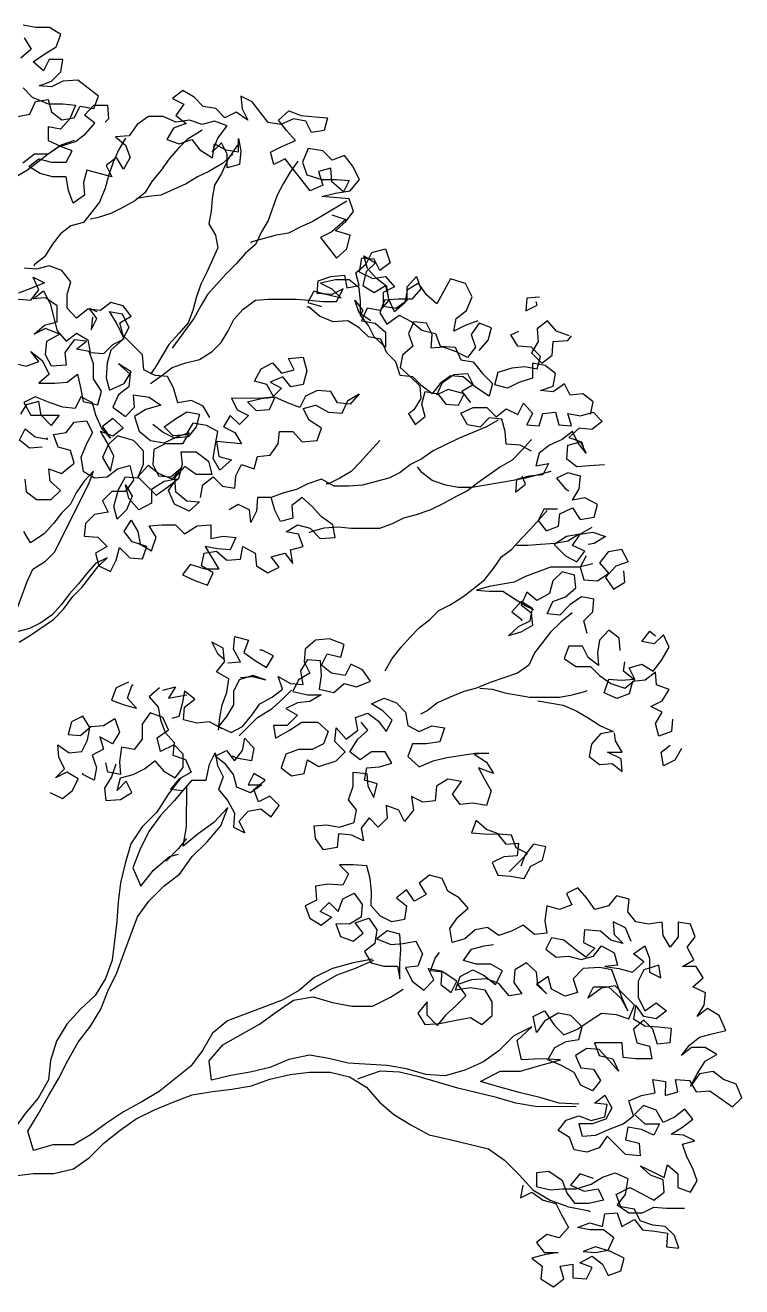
# Model space of a CAD drawing. Extents: x 1378 to 1535, y 5279 to 5481.
# Drawn here: x 1477.2 to 1534.7, y 5376.5 to 5477.7 of the extents above; entities that cross this region are included whole.
import ezdxf

# ---------------------------------------------------------------- set-up
doc = ezdxf.new("R2010")
doc.units = 0
doc.header["$LTSCALE"] = 150
doc.header["$MEASUREMENT"] = 0
doc.layers.get('0').update_dxf_attribs({"linetype": 'CONTINUOUS'})

msp = doc.modelspace()

# ---------------------------------------------------------------- linework, layer by layer
for points in [[(1476.57, 5470.4), (1477.57, 5470.58), (1478.03, 5471.59), (1479.04, 5471.77), (1479.31, 5470.76), (1480.14, 5470.12), (1481.14, 5470.3), (1481.6, 5471.22), (1482.7, 5471.04), (1483.07, 5472.04), (1481.42, 5473.32), (1480.23, 5473.23), (1479.32, 5472.78), (1478.31, 5472.87), (1479.32, 5473.23), (1480.05, 5473.97), (1480.23, 5474.97), (1479.13, 5474.97), (1478.68, 5474.06), (1477.85, 5474.79), (1478.77, 5475.43), (1479.68, 5475.98), (1480.05, 5476.99), (1479.14, 5477.54), (1478.04, 5477.54), (1477.03, 5477.72)], [(1477.12, 5476.71), (1477.67, 5475.8), (1476.85, 5475.07)], [(1477.03, 5472.69), (1477.76, 5471.95), (1479.04, 5471.4), (1480.23, 5471.4), (1481.24, 5471.31), (1480.78, 5470.21), (1480.04, 5469.39), (1479.04, 5469.57), (1479.04, 5468.48), (1480.04, 5468.02), (1481.23, 5468.38), (1482.06, 5469.02), (1482.79, 5469.85), (1481.97, 5470.49), (1482.7, 5471.31), (1483.8, 5471.31), (1483.89, 5470.21), (1483.61, 5469.94)], [(1501.82, 5462.51), (1502.92, 5462.14), (1501.82, 5461.13), (1500.91, 5460.68), (1502.18, 5459.03), (1503.01, 5459.76), (1503.28, 5460.86), (1502.1, 5461.22), (1502.92, 5461.96), (1503.56, 5462.78), (1503.2, 5463.79), (1501, 5463.97), (1502.1, 5464.24), (1503.29, 5464.43), (1504.02, 5465.34), (1503.47, 5466.44), (1502.83, 5467.26), (1501.83, 5466.9), (1501.09, 5467.63), (1499.9, 5467.82), (1499.45, 5466.72), (1499.81, 5465.71), (1501, 5465.34), (1502.19, 5465.34), (1503.2, 5465.25), (1502.74, 5464.34), (1501.82, 5465.16), (1501.73, 5466.26), (1500.73, 5465.98), (1501.09, 5464.89), (1500.08, 5464.43), (1499.44, 5465.25), (1498.71, 5466.17), (1498.07, 5466.99), (1497.16, 5466.54), (1496.88, 5467.54), (1497.8, 5468), (1498.9, 5468.46), (1498.17, 5469.28), (1497.53, 5470.11), (1498.35, 5470.84), (1499.36, 5470.47), (1500.46, 5470.38), (1501.46, 5470.29), (1501.19, 5469.28), (1500.18, 5469.1), (1499.72, 5470.01), (1498.72, 5470.2), (1497.71, 5469.74), (1496.7, 5469.92), (1495.42, 5471.57), (1494.51, 5472.03), (1494.6, 5471.02), (1495.06, 5470.11), (1494.14, 5470.75), (1493.23, 5470.29), (1492.49, 5471.03), (1491.49, 5471.21), (1490.76, 5471.94), (1489.84, 5472.49), (1489.02, 5471.85), (1489.93, 5471.39), (1489.29, 5470.48), (1490.11, 5469.84), (1489.11, 5469.47), (1488.56, 5468.56), (1489.56, 5468.19), (1490.57, 5468.56), (1491.21, 5467.73), (1492.22, 5467.09), (1492.4, 5468.19), (1493.31, 5467.73), (1494.32, 5467.55), (1494.32, 5468.64), (1494.5, 5467.64), (1494.41, 5466.54), (1493.4, 5466.27), (1493.41, 5467.36), (1492.95, 5468.28), (1492.22, 5467.55), (1492.67, 5468.65), (1493.41, 5469.65), (1492.4, 5470.02), (1491.39, 5469.75), (1490.39, 5470.11), (1489.29, 5469.93), (1488.28, 5470.39), (1487.09, 5470.39), (1486.18, 5469.75), (1485.54, 5468.84), (1484.44, 5468.75), (1485.26, 5468.1), (1485.63, 5467.1), (1485.08, 5466.18), (1484.53, 5467.1), (1483.7, 5466.46), (1484.16, 5465.54), (1482.15, 5466.09), (1481.87, 5465.09), (1481.96, 5464.08), (1481.05, 5463.44), (1480.68, 5464.45), (1480.5, 5465.55), (1479.4, 5465.55), (1478.39, 5465.82), (1477.48, 5466.37), (1478.3, 5467.01), (1479.31, 5466.74), (1480.5, 5466.74), (1480.96, 5467.65), (1479.95, 5468.02), (1479.04, 5467.38), (1477.94, 5467.38), (1477.02, 5466.65)], [(1481.14, 5468.47), (1480.14, 5468.11), (1479.04, 5467.38), (1477.39, 5466.1), (1476.47, 5465.55), (1475.46, 5465.18), (1474.55, 5464.73), (1473.54, 5464.36), (1473.18, 5464.27)], [(1485.26, 5468.65), (1484.71, 5467.74), (1484.25, 5466.73), (1483.89, 5465.63), (1483.61, 5464.63), (1483.15, 5463.53), (1481.87, 5461.88), (1480.86, 5461.61), (1480.04, 5460.97), (1479.4, 5460.15), (1478.75, 5459.14), (1477.93, 5458.5), (1477.93, 5458.41)], [(1491.39, 5469.29), (1490.2, 5468.56), (1489.47, 5467.83), (1488.74, 5467), (1488.1, 5466.09), (1487.36, 5465.17), (1486.81, 5464.26), (1485.99, 5463.62), (1484.98, 5463.07), (1484.07, 5462.61), (1482.97, 5462.25), (1482.42, 5462.16)], [(1494.23, 5468.1), (1493.5, 5467), (1492.95, 5465.81), (1492.4, 5464.89), (1492.21, 5463.8), (1492.12, 5462.79), (1491.94, 5461.78), (1492.48, 5460.87), (1492.67, 5459.86), (1491.75, 5457.85), (1491.29, 5456.93), (1490.92, 5455.83), (1490.65, 5454.83), (1490.28, 5453.82), (1489.55, 5453), (1488.72, 5452.08), (1487.62, 5450.25), (1487.26, 5449.71)], [(1493.86, 5467.36), (1493.04, 5466.63), (1491.94, 5465.99), (1491.02, 5465.54), (1490.11, 5464.99), (1488.09, 5464.07), (1487.09, 5463.98), (1486.17, 5463.8)], [(1499.08, 5466.81), (1498.44, 5465.9), (1497.89, 5464.98), (1497.43, 5464.07), (1496.7, 5462.05), (1496.15, 5461.14), (1495.69, 5460.13), (1494.86, 5459.4), (1494.13, 5458.58), (1493.31, 5457.75), (1491.84, 5456.11), (1491.29, 5455.19), (1490.74, 5454.19), (1489.27, 5452.17), (1489, 5451.81)], [(1503.01, 5463.6), (1500.27, 5461.96), (1499.26, 5461.5), (1498.34, 5461.04), (1497.34, 5460.86), (1495.32, 5460.31), (1495.32, 5460.22)], [(1487.26, 5448.97), (1488.17, 5449.61), (1489, 5450.25), (1490.1, 5450.62), (1491.19, 5450.89), (1492.2, 5451.53), (1492.93, 5452.26), (1493.48, 5453.18), (1493.94, 5454.09), (1494.68, 5454.92), (1495.68, 5455.65), (1496.69, 5455.74), (1498.98, 5455.74), (1499.99, 5455.64), (1501.08, 5455.55), (1502.18, 5455.55), (1502.73, 5456.56), (1501.82, 5456.1), (1500.63, 5456.19), (1500.72, 5457.2), (1501.73, 5457.56), (1502.82, 5457.65), (1503.01, 5456.65), (1504.01, 5456.83), (1503.74, 5457.84), (1504.56, 5458.57), (1505.02, 5459.48), (1506.12, 5459.76), (1506.49, 5458.66), (1505.66, 5458.02), (1505.21, 5458.93), (1504.2, 5459.03), (1504.01, 5457.93), (1505.11, 5457.38), (1506.12, 5457.56), (1506.85, 5456.73), (1505.93, 5456.28), (1505.93, 5455.18), (1506.94, 5455), (1507.86, 5455.64), (1507.86, 5456.73), (1508.59, 5457.56), (1508.96, 5456.55), (1508.22, 5455.73), (1507.12, 5455.73), (1506.03, 5455.64), (1505.66, 5454.63), (1506.21, 5453.72), (1507.21, 5454.45), (1508.22, 5453.9), (1509.04, 5453.25), (1510.14, 5452.98), (1510.51, 5451.97), (1511.7, 5451.88), (1512.15, 5450.87), (1513.16, 5450.69), (1513.89, 5449.77), (1514.71, 5448.95), (1514.44, 5447.94), (1513.34, 5448.67), (1512.34, 5449.5), (1511.33, 5449.59), (1510.5, 5448.95), (1509.86, 5448.13), (1509.04, 5448.77), (1508.31, 5449.5), (1507.3, 5449.6), (1506.94, 5450.69), (1506.21, 5451.43), (1505.75, 5452.53), (1504.74, 5452.71), (1504.01, 5453.44), (1503.1, 5453.99), (1501.91, 5453.9), (1500.81, 5454.36), (1499.98, 5455.09), (1499.8, 5455.09)], [(1492.01, 5446.22), (1491.47, 5447.14), (1490.55, 5447.6), (1489.45, 5447.41), (1489.09, 5448.61), (1488.63, 5449.52), (1487.62, 5449.61), (1486.71, 5450.07), (1486.62, 5451.26), (1485.06, 5452.82), (1484.79, 5453.83), (1485.71, 5454.37), (1485.07, 5455.2), (1484.06, 5455.47), (1483.23, 5454.83), (1482.23, 5454.93), (1481.31, 5454.2), (1480.58, 5455.02), (1480.58, 5456.12), (1480.86, 5457.12), (1480.13, 5458.04), (1479.12, 5458.41), (1478.11, 5458.13), (1477.11, 5458.23)], [(1513.53, 5453.98), (1512.52, 5453.62), (1511.61, 5453.16), (1511.79, 5454.17), (1512.62, 5454.81), (1513.07, 5455.91), (1512.53, 5457), (1511.34, 5457.37), (1510.24, 5455.36), (1509.41, 5456.09), (1508.77, 5457.01), (1507.86, 5456.46), (1507.67, 5455.45), (1506.85, 5454.72), (1506.39, 5455.73), (1506.21, 5456.74), (1505.39, 5457.38), (1504.66, 5458.2), (1504.38, 5459.21), (1505.3, 5458.66), (1504.56, 5457.93), (1504.29, 5456.83), (1505.2, 5456.28), (1506.12, 5456.83), (1506.39, 5455.64), (1505.66, 5454.81), (1504.65, 5455), (1504.19, 5453.99), (1505.29, 5453.81), (1506.12, 5453.07), (1506.11, 5451.88), (1505.2, 5452.71), (1504.74, 5453.62), (1504.1, 5454.45), (1504.1, 5455.55), (1504.01, 5456.65), (1503.19, 5457.29), (1502.09, 5457.29), (1500.9, 5457.01), (1501.82, 5456.56), (1502.55, 5455.82), (1501.36, 5456.1), (1500.35, 5456.37), (1499.89, 5455.46), (1500.9, 5455.18), (1500.99, 5455.18)], [(1476.37, 5455.76), (1477.65, 5455.66), (1478.29, 5456.49), (1477.84, 5457.49), (1478.75, 5457.04), (1477.65, 5456.58), (1476.65, 5456.21)], [(1476.18, 5450.63), (1477.28, 5450.35), (1478.29, 5450.72), (1477.65, 5451.54), (1478.56, 5450.81), (1479.11, 5449.71), (1478.29, 5448.98), (1479.57, 5448.98), (1480.58, 5449.07), (1481.4, 5449.71), (1481.67, 5448.52), (1481.86, 5447.51), (1483.04, 5447.24), (1483.32, 5448.34), (1482.68, 5449.34), (1482.68, 5450.53), (1482.32, 5451.54), (1481.31, 5451.72), (1482.13, 5452.36), (1481.13, 5452.46), (1480.39, 5451.45), (1480.49, 5450.44), (1479.3, 5450.35), (1478.84, 5451.27), (1478.93, 5452.37), (1479.94, 5452.92), (1478.84, 5453.37), (1477.92, 5452.92), (1478.75, 5453.65), (1479.76, 5453.92), (1479.76, 5455.2), (1478.84, 5455.85), (1477.84, 5455.75), (1478.66, 5456.39), (1479.21, 5455.39), (1479.76, 5453.19), (1480.49, 5452.37), (1481.31, 5453.01), (1482.23, 5452.46), (1482.41, 5451.45), (1483.51, 5451.36), (1484.24, 5452.09), (1485.15, 5452.54), (1484.52, 5453.83), (1483.97, 5454.74), (1484.97, 5454.56), (1485.52, 5453.46), (1484.97, 5452.45), (1484.06, 5451.63), (1483.78, 5450.62), (1483.69, 5449.43), (1483.96, 5448.43), (1485.15, 5448.97), (1485.7, 5449.89), (1484.7, 5450.53), (1485.61, 5449.71), (1485.52, 5448.7), (1484.69, 5448.06), (1484.23, 5447.05), (1485.24, 5446.32), (1485.97, 5447.05), (1485.88, 5448.06), (1487.16, 5447.87), (1488.08, 5447.23), (1486.89, 5446.87), (1485.97, 5446.32), (1486.34, 5445.13), (1487.25, 5444.4), (1488.35, 5444.21), (1489.36, 5444.67), (1490.37, 5445.03), (1489.82, 5444.12), (1488.44, 5444.12), (1487.53, 5443.66), (1487.43, 5442.47), (1487.89, 5441.56), (1488.9, 5441.47), (1489.72, 5442.2), (1488.99, 5441.28), (1487.89, 5441.74), (1487.07, 5442.38), (1486.24, 5441.47), (1487.71, 5440), (1488.62, 5440.64), (1489.54, 5441.37), (1489.81, 5442.47), (1489.72, 5443.48), (1490.91, 5443.48), (1491.92, 5442.74), (1492.19, 5441.65), (1490.91, 5441.65), (1490, 5442.29), (1489.17, 5441.37), (1489.26, 5440.28), (1490.18, 5439.54), (1491.18, 5439.45), (1490.36, 5438.72), (1489.17, 5439.27), (1488.71, 5440.37), (1489.35, 5441.28), (1488.35, 5441.1), (1487.34, 5440.46), (1487.34, 5439.36), (1486.33, 5438.81), (1485.51, 5439.73), (1485.24, 5440.83), (1485.78, 5439.91), (1485.33, 5438.82), (1484.59, 5438.08), (1484.32, 5439.09), (1484.69, 5440.46), (1485.24, 5441.47), (1486.24, 5441.38), (1486.7, 5442.48), (1486.7, 5443.57), (1485.88, 5444.4), (1484.6, 5444.77), (1483.87, 5444.03), (1483.41, 5443.03), (1484.05, 5441.93), (1484.32, 5443.12), (1483.77, 5444.22), (1483.23, 5445.13), (1484.23, 5444.77), (1485.06, 5445.41), (1484.23, 5446.14), (1483.41, 5445.5), (1484.05, 5444.58), (1483.32, 5445.41), (1482.86, 5446.41), (1482.59, 5447.42), (1481.67, 5447.88), (1481.21, 5446.96), (1480.21, 5447.06), (1479.2, 5447.42), (1478.01, 5447.88), (1477.1, 5447.43), (1477.64, 5446.42), (1479.93, 5446.42), (1479.29, 5445.59), (1478.47, 5446.42), (1478.29, 5447.52), (1477.28, 5447.24), (1476.82, 5446.51)], [(1504.93, 5453.99), (1504.01, 5454.63), (1503.65, 5455.64), (1504.29, 5454.82), (1504.1, 5454.54)], [(1518.47, 5455.9), (1517.47, 5455.81), (1517.37, 5454.8), (1518.29, 5455.26), (1518.2, 5455.53)], [(1482.59, 5454.29), (1482.5, 5453.28), (1482.96, 5454.19), (1482.32, 5455.02), (1482.96, 5454.74)], [(1513.62, 5451.6), (1514.35, 5452.43), (1514.63, 5453.43), (1513.62, 5453.8), (1512.98, 5452.89), (1513.34, 5451.88), (1512.7, 5451.05), (1511.79, 5451.51), (1510.78, 5451.88), (1509.78, 5451.79), (1509.87, 5452.89), (1509.41, 5453.8), (1508.4, 5453.9), (1507.95, 5452.98), (1508.31, 5451.97), (1507.49, 5451.24), (1507.3, 5450.24), (1508.13, 5449.5), (1508.86, 5448.77), (1508.95, 5447.76), (1508.4, 5446.85), (1508.03, 5446.57)], [(1520.85, 5452.79), (1519.84, 5453.15), (1519.11, 5453.98), (1518.29, 5453.34), (1518.38, 5452.33), (1517.83, 5451.42), (1518.65, 5450.59), (1519.48, 5451.23), (1519.57, 5452.33), (1520.76, 5452.42), (1521.03, 5452.79)], [(1522.58, 5446.47), (1522.77, 5447.48), (1521.94, 5448.12), (1520.94, 5448.03), (1520.48, 5448.94), (1519.57, 5448.3), (1518.56, 5448.4), (1519.57, 5448.76), (1519.75, 5449.77), (1518.93, 5450.41), (1517.92, 5450.59), (1517.92, 5449.4), (1516.82, 5449.04), (1515.9, 5448.58), (1514.9, 5448.86), (1515.17, 5449.86), (1516.27, 5450.23), (1517.28, 5450.32), (1518.29, 5450.13), (1518.56, 5451.14), (1517.83, 5451.87), (1516.73, 5451.97), (1516.18, 5452.88), (1516.82, 5453.16)], [(1491.28, 5439.82), (1491.46, 5440.82), (1492.28, 5441.46), (1493.02, 5440.73), (1494.02, 5440.55), (1494.11, 5441.55), (1494.57, 5442.47), (1495.58, 5442.1), (1495.85, 5443.11), (1496.86, 5443.2), (1497.5, 5444.11), (1497.6, 5445.12), (1498.69, 5445.12), (1499.43, 5444.29), (1500.62, 5444.38), (1500.98, 5445.39), (1499.98, 5446.03), (1499.52, 5446.95), (1500.53, 5447.22), (1501.53, 5446.67), (1502.63, 5446.58), (1503.09, 5447.59), (1504.01, 5448.13), (1503.27, 5447.31), (1502.27, 5447.4), (1501.72, 5448.32), (1500.62, 5448.41), (1499.7, 5447.95), (1499.25, 5447.04), (1498.24, 5447.41), (1497.23, 5447.87), (1496.77, 5446.86), (1495.77, 5446.77), (1495.04, 5447.5), (1496.13, 5447.77), (1497.14, 5447.87), (1496.59, 5448.87), (1495.59, 5449.15), (1496.14, 5450.15), (1497.05, 5450.61), (1497.78, 5449.79), (1498.79, 5450.06), (1498.33, 5450.98), (1499.52, 5451.07), (1499.8, 5449.97), (1499.52, 5448.87), (1498.51, 5448.69), (1497.87, 5449.51), (1496.87, 5449.06), (1497.78, 5448.6), (1497.05, 5447.87), (1496.04, 5447.77), (1493.75, 5447.78), (1494.21, 5446.86), (1495.13, 5446.4), (1494.39, 5445.67), (1493.66, 5446.4), (1493.11, 5445.49), (1494.03, 5445.03), (1494.57, 5444.12), (1492.56, 5444.3), (1492.74, 5443.11), (1493.75, 5442.83), (1492.83, 5442.01), (1492.29, 5442.93), (1492.47, 5444.12), (1492.65, 5445.12), (1491.74, 5445.58), (1490.64, 5445.77), (1490.09, 5444.85), (1489.08, 5444.76), (1488.35, 5445.49), (1489.27, 5446.13), (1490.18, 5446.68), (1491.19, 5446.5), (1490.91, 5445.49), (1490.27, 5444.67), (1489.17, 5444.58), (1488.26, 5445.04), (1487.44, 5445.68)], [(1507.94, 5446.57), (1508.49, 5445.66), (1509.31, 5446.3), (1509.04, 5447.31), (1509.31, 5448.31), (1510.32, 5448.13), (1510.96, 5447.3), (1511.97, 5447.21), (1512.43, 5448.13), (1511.14, 5448.49), (1510.23, 5448.04), (1510.69, 5449.04), (1511.6, 5449.68), (1512.7, 5449.77), (1513.16, 5448.86), (1512.24, 5448.31), (1512.88, 5447.48), (1512.97, 5447.48)], [(1517.82, 5443.54), (1516.91, 5444), (1515.81, 5444.1), (1515.72, 5445.1), (1515.44, 5446.11), (1514.44, 5446.2), (1513.7, 5445.47), (1512.7, 5445.65), (1512.15, 5446.57), (1513.16, 5447.03), (1514.26, 5447.03), (1514.99, 5446.29), (1515.81, 5446.93), (1516.73, 5446.47), (1517.18, 5447.39), (1517.92, 5446.57), (1517.46, 5445.65), (1518.46, 5445.56), (1518.74, 5446.56), (1519.75, 5446.66), (1520.02, 5445.65), (1521.03, 5445.56), (1520.75, 5446.56), (1521.76, 5446.38), (1522.77, 5446.65), (1523.5, 5445.92), (1522.67, 5445.28), (1521.67, 5445.37), (1520.84, 5444.64), (1521.85, 5444.27), (1522.12, 5443.45)], [(1478.56, 5443.86), (1477.55, 5443.76), (1476.73, 5444.41), (1477.19, 5445.32), (1478.01, 5444.68), (1479.02, 5444.5), (1478.92, 5444.59)], [(1477.18, 5441.29), (1477.27, 5440.29), (1478.1, 5439.65), (1479.29, 5439.64), (1480.02, 5440.38), (1479.2, 5441.11), (1479.1, 5442.12), (1480.11, 5441.75), (1481.12, 5442.57), (1480.84, 5443.58), (1479.84, 5443.85), (1479.47, 5444.86), (1480.48, 5445.04), (1481.12, 5445.87), (1482.13, 5445.96), (1482.59, 5445.04), (1482.13, 5444.13), (1481.67, 5443.03), (1481.85, 5441.93), (1482.76, 5441.38), (1483.77, 5441.47), (1484.6, 5442.11), (1485.6, 5442.38), (1485.88, 5441.19), (1485.24, 5440.28), (1484.14, 5440.28), (1483.4, 5439.55), (1483.86, 5438.63), (1482.76, 5438.45), (1482.03, 5437.72), (1481.94, 5436.71), (1483.04, 5436.62), (1483.77, 5435.89), (1482.85, 5435.34), (1483.12, 5434.33), (1484.04, 5433.87), (1484.5, 5434.79), (1484.77, 5435.8), (1485.6, 5434.97), (1486.6, 5434.88), (1486.97, 5435.88), (1485.78, 5436.25), (1485.14, 5437.08), (1485.69, 5437.99), (1486.24, 5437.08), (1486.42, 5436.07), (1487.34, 5435.52), (1487.7, 5436.62), (1487.15, 5437.53), (1488.16, 5437.62), (1489.26, 5437.62), (1489.99, 5436.89), (1491, 5437.53), (1492.1, 5437.62), (1492.1, 5436.52), (1493.1, 5436.7), (1494.11, 5436.61), (1493.65, 5435.6), (1492.64, 5435.7), (1491.64, 5435.88), (1492.73, 5434.05), (1491.64, 5434.05), (1490.45, 5434.42), (1489.81, 5433.59), (1490.81, 5433.14), (1491.82, 5432.77), (1492.28, 5433.77), (1491.36, 5434.32), (1491.55, 5435.33), (1492.55, 5435.51), (1493.38, 5434.78), (1494.47, 5434.87), (1494.66, 5435.88), (1495.66, 5435.33), (1495.76, 5434.32), (1496.67, 5433.77), (1497.59, 5434.23), (1496.95, 5435.05), (1498.04, 5435.33), (1498.68, 5434.5), (1498.5, 5435.6), (1499.51, 5435.87), (1499.14, 5436.88), (1498.14, 5437.06), (1499.05, 5437.61), (1500.06, 5437.34), (1500.88, 5436.51), (1502.07, 5436.6), (1501.89, 5437.61), (1500.98, 5438.25), (1500.24, 5439.08), (1499.42, 5439.81), (1498.6, 5439.17), (1498.69, 5438.16), (1497.68, 5437.89), (1497.22, 5438.8), (1496.95, 5439.81), (1495.85, 5439.81), (1495.76, 5438.71), (1495.3, 5437.8), (1495.21, 5438.81), (1494.3, 5439.26), (1493.56, 5438.81)], [(1515.17, 5446.02), (1514.16, 5445.47), (1511.97, 5444.56), (1509.95, 5443.55), (1509.03, 5442.91), (1508.12, 5442.46), (1507.29, 5441.82), (1506.38, 5441.36), (1505.37, 5441.09), (1504.27, 5440.81), (1503.17, 5440.72), (1501.99, 5440.72), (1500.98, 5441.27), (1499.88, 5440.91), (1498.96, 5440.45), (1497.96, 5440.18), (1496.95, 5439.81), (1496.77, 5439.81)], [(1517.82, 5444.46), (1517.09, 5443.64), (1516.27, 5442.81), (1515.35, 5442.27), (1513.52, 5440.99), (1512.69, 5440.35), (1511.78, 5439.89), (1510.77, 5439.34), (1509.67, 5438.79), (1508.57, 5438.43), (1507.57, 5438.15), (1506.65, 5437.7), (1505.64, 5437.33), (1503.35, 5437.33), (1502.35, 5437.43), (1501.16, 5437.34), (1500.15, 5437.06), (1499.97, 5436.97)], [(1505.65, 5444.38), (1504.82, 5443.47), (1504.09, 5442.64), (1503.36, 5441.91), (1502.44, 5441.36), (1501.53, 5440.91), (1501.34, 5440.91)], [(1523.68, 5442.44), (1522.49, 5442.35), (1521.48, 5442.26), (1520.66, 5442.9), (1520.75, 5444), (1521.76, 5444.27), (1522.21, 5443.36), (1521.58, 5444.18), (1521.12, 5445.1), (1520.29, 5444.46), (1519.29, 5444), (1518.46, 5443.36), (1518.19, 5442.35), (1519.19, 5442.54), (1518.74, 5441.62), (1517.64, 5441.53), (1516.63, 5441.26), (1516.54, 5440.25), (1517.36, 5440.89), (1517.09, 5441.53)], [(1519.38, 5441.9), (1517.36, 5441.35), (1516.36, 5441.17), (1513.06, 5440.62), (1511.96, 5440.62), (1510.95, 5440.81), (1509.86, 5441.17), (1509.03, 5441.81), (1508.67, 5442.27)], [(1476.62, 5431.04), (1477.36, 5433.06), (1477.82, 5434.06), (1478.82, 5434.7), (1479.56, 5435.43), (1482.31, 5440.92), (1482.67, 5441.93), (1481.94, 5441.11), (1481.3, 5440.19), (1480.84, 5439.28), (1480.11, 5438.55), (1479.47, 5437.72), (1478.73, 5436.9), (1477.63, 5436.17), (1477.09, 5437.08)], [(1519.92, 5438.88), (1518.82, 5438.88), (1518.37, 5437.96), (1519.01, 5437.14), (1520.01, 5437.5), (1520.11, 5438.51), (1521.11, 5438.97), (1521.75, 5438.05), (1522.85, 5438.23), (1523.13, 5439.24), (1522.12, 5439.79), (1521.11, 5439.61), (1521.66, 5440.52), (1521.76, 5441.53), (1520.75, 5441.8), (1519.83, 5441.35), (1520.56, 5440.52), (1520.84, 5440.34)], [(1506.09, 5425.89), (1506.64, 5426.9), (1507.37, 5427.81), (1508.11, 5428.63), (1508.84, 5429.37), (1509.66, 5430.01), (1510.4, 5430.74), (1511.31, 5431.19), (1512.32, 5431.83), (1513.14, 5432.47), (1514.06, 5433.21), (1514.79, 5434.12), (1515.43, 5435.04), (1516.26, 5435.67), (1516.99, 5436.5), (1517.72, 5437.23), (1518.46, 5438.05), (1519.1, 5438.78)], [(1522.67, 5437.41), (1521.75, 5436.86), (1520.65, 5436.68), (1519.65, 5436.04), (1520.56, 5435.12), (1521.47, 5434.66), (1522.12, 5435.49), (1521.11, 5435.95), (1521.75, 5436.86), (1522.76, 5437.04), (1523.76, 5436.67), (1522.85, 5436.13), (1522.39, 5436.04)], [(1521.66, 5436.86), (1520.74, 5436.31), (1519.74, 5436.13), (1518.55, 5436.04), (1517.54, 5435.95), (1516.63, 5435.95)], [(1522.21, 5435.12), (1521.75, 5434.21), (1522.02, 5433.2), (1523.12, 5433.11), (1524.04, 5433.75), (1523.31, 5434.57), (1524.04, 5435.48), (1525.05, 5435.67), (1525.59, 5434.66), (1524.59, 5434.29), (1523.76, 5433.38), (1524.4, 5432.46), (1525.32, 5433.01), (1525.23, 5433.93)], [(1476.71, 5428.21), (1477.63, 5428.75), (1479.46, 5430.03), (1480.28, 5430.86), (1481.02, 5431.86), (1481.75, 5432.59), (1483.03, 5434.24), (1483.77, 5434.97), (1482.85, 5434.52), (1482.12, 5433.69), (1481.48, 5432.87), (1480.74, 5432.05), (1480.1, 5431.22), (1479.37, 5430.4), (1478.45, 5429.76), (1477.54, 5429.3), (1476.53, 5429.03)], [(1522.76, 5434.48), (1521.66, 5434.21), (1519.37, 5434.21), (1517.35, 5433.48), (1516.44, 5433.02), (1514.43, 5432.66), (1513.42, 5432.38), (1514.43, 5432.29), (1515.52, 5432.29), (1516.53, 5431.65), (1517.44, 5431.1), (1517.99, 5430.82)], [(1522.29, 5428.9), (1522.02, 5429.9), (1522.75, 5430.64), (1522.84, 5431.64), (1521.84, 5431.83), (1520.92, 5431.19), (1520.1, 5430.36), (1519.09, 5430.46), (1519.55, 5431.46), (1520.56, 5431.83), (1521.38, 5432.56), (1521.29, 5433.57), (1520.28, 5433.84), (1519.55, 5433.11), (1519.28, 5432.1), (1518.27, 5431.55), (1517.45, 5432.2), (1516.99, 5431.19), (1517.81, 5430.55), (1517.9, 5429.54), (1516.98, 5428.99), (1515.98, 5428.72), (1516.8, 5429.45), (1517.72, 5429.91), (1517.9, 5430.91), (1516.99, 5431.46), (1516.25, 5430.64), (1517.08, 5430), (1516.99, 5429.91)], [(1521.1, 5430.55), (1520.19, 5429.81), (1519.36, 5428.99), (1518.08, 5427.34), (1517.62, 5426.34), (1516.71, 5425.7), (1514.51, 5424.97), (1513.41, 5424.51), (1512.4, 5424.24), (1511.31, 5423.78), (1510.3, 5423.32), (1509.47, 5422.68), (1508.92, 5422.41)], [(1524.95, 5427.52), (1524.86, 5428.53), (1524.03, 5429.17), (1523.3, 5428.35), (1523.12, 5427.34), (1523.21, 5426.33), (1522.38, 5426.97), (1521.93, 5427.89), (1520.83, 5427.89), (1520.46, 5426.88), (1521.38, 5426.24), (1522.57, 5426.24), (1523.3, 5425.51), (1524.21, 5424.87), (1525.31, 5424.5), (1526.13, 5425.14), (1525.22, 5425.87), (1525.31, 5426.61)], [(1529.15, 5422.03), (1529.06, 5421.02), (1528.05, 5420.65), (1527.78, 5421.66), (1528.33, 5422.58), (1527.41, 5423.03), (1528.33, 5423.49), (1528.88, 5424.41), (1527.87, 5424.77), (1527.78, 5425.78), (1526.96, 5425.14), (1525.95, 5425.05), (1525.68, 5424.04), (1524.67, 5423.68), (1523.66, 5424.14), (1524.03, 5425.23), (1525.04, 5425.14), (1526.13, 5425.23), (1525.68, 5426.15), (1526.68, 5426.42), (1527.6, 5425.87), (1528.24, 5426.69), (1528.88, 5427.79), (1528.43, 5428.8), (1527.69, 5428.07), (1526.69, 5428.25), (1527.33, 5429.07), (1527.78, 5428.71)], [(1492.72, 5421.14), (1492.82, 5422.15), (1493, 5423.16), (1493.37, 5424.16), (1493.55, 5425.26), (1492.54, 5425.81), (1493.19, 5426.63), (1493.1, 5427.73), (1492.18, 5428.19), (1492.64, 5427.28), (1493.19, 5426.82)], [(1494.47, 5425.35), (1495.47, 5425.44), (1496.48, 5425.17), (1495.47, 5425.53), (1494.37, 5425.17), (1493.92, 5424.25), (1493.91, 5423.16), (1493.36, 5422.24), (1492.72, 5421.42), (1493.73, 5420.96), (1494.65, 5421.42), (1495.38, 5422.33), (1496.02, 5423.25), (1497.03, 5423.79), (1497.85, 5424.43), (1497.49, 5425.44), (1498.49, 5424.89), (1499.5, 5424.8), (1499.32, 5425.9), (1499.87, 5426.81), (1500.87, 5426.72), (1500.96, 5425.53), (1500.78, 5424.43), (1501.97, 5424.16), (1502.79, 5424.89), (1503.8, 5424.61), (1504.9, 5425.07), (1504.26, 5425.98), (1503.34, 5426.44), (1502.89, 5425.53), (1501.79, 5425.71), (1500.97, 5426.35), (1501.42, 5427.27), (1502.52, 5426.99), (1502.8, 5428), (1501.61, 5428.46), (1500.51, 5428.37), (1499.68, 5427.64), (1499.59, 5426.63), (1500.05, 5425.71), (1499.13, 5425.17), (1498.68, 5424.25), (1499.86, 5423.97), (1500.96, 5423.97), (1500.05, 5423.43), (1499.04, 5423.33), (1498.12, 5422.88), (1499.04, 5422.33), (1498.21, 5421.5), (1497.12, 5421.51), (1497.3, 5420.5), (1498.4, 5421.14), (1499.4, 5421.78), (1500.69, 5421.78), (1501.51, 5421.04), (1501.14, 5420.04), (1500.23, 5419.58), (1499.13, 5419.58), (1498.12, 5419.22), (1497.75, 5418.12), (1498.58, 5417.48), (1499.58, 5417.66), (1499.86, 5418.76), (1500.77, 5418.21), (1502.15, 5418.66), (1502.88, 5419.4), (1502.06, 5420.22), (1502.15, 5421.32), (1502.97, 5420.4), (1503.89, 5421.13), (1503.71, 5422.14), (1504.71, 5422.51), (1505.54, 5421.86), (1506.18, 5421.04), (1506.64, 5421.95), (1505.9, 5422.69), (1504.99, 5423.24), (1506, 5423.69), (1507, 5423.33), (1507.73, 5422.59), (1507.92, 5421.5), (1508.83, 5421.04), (1509.84, 5421.49), (1510.85, 5421.31), (1510.48, 5420.21), (1509.38, 5420.03), (1508.28, 5420.03), (1507.91, 5419.02), (1508.83, 5418.2), (1509.93, 5418.66), (1511.03, 5418.93), (1512.12, 5419.11), (1513.31, 5419.29), (1514.41, 5419.29), (1513.22, 5419.2), (1514.23, 5418.56), (1514.78, 5417.65), (1513.59, 5418.1), (1514.05, 5417.19), (1514.59, 5416.27), (1514.23, 5415.08), (1513.13, 5415.27), (1512.12, 5415.18), (1511.48, 5416), (1512.21, 5417.01), (1511.12, 5417.19), (1510.2, 5416.64), (1510.11, 5415.45), (1509.1, 5415.36), (1508.19, 5415.82), (1508.37, 5414.72), (1507.64, 5413.81), (1507.18, 5414.72), (1506.17, 5415.09), (1506.26, 5414.08), (1505.53, 5413.35), (1504.8, 5414.09), (1504.16, 5413.26), (1504.34, 5412.25), (1503.42, 5412.71), (1502.33, 5412.81), (1502.23, 5411.71), (1501.13, 5411.53), (1500.49, 5412.44), (1500.4, 5413.45), (1501.41, 5413.54), (1502.42, 5413.36), (1503.61, 5413.72), (1503.79, 5414.73), (1503.15, 5415.55), (1503.52, 5416.65), (1503.52, 5417.75), (1504.62, 5417.65), (1504.71, 5416.65), (1505.17, 5415.73), (1505.44, 5416.83), (1504.43, 5417.11), (1504.62, 5418.11), (1505.63, 5418.2), (1506.63, 5418.48), (1506.08, 5419.39), (1504.99, 5419.39), (1504.07, 5418.75), (1503.25, 5419.4), (1503.89, 5420.4), (1504.71, 5421.13), (1504.16, 5421.77)], [(1493.46, 5426.54), (1494.47, 5426.63), (1493.92, 5427.64), (1494.01, 5428.65), (1495.11, 5428.37), (1494.74, 5427.37), (1495.66, 5426.72), (1496.57, 5426.17), (1497.12, 5427.09), (1496.21, 5427.55), (1496.02, 5427.55)], [(1485.5, 5424.99), (1484.49, 5424.54), (1484.12, 5423.53), (1485.13, 5423.16), (1486.13, 5422.89), (1485.4, 5423.71), (1485.77, 5424.72), (1485.86, 5424.81)], [(1487.97, 5424.53), (1487.14, 5423.8), (1487.87, 5422.98), (1488.06, 5421.97), (1488.42, 5420.96), (1489.15, 5420.14), (1489.06, 5419.13), (1490.07, 5418.77), (1490.52, 5417.76), (1489.52, 5417.21), (1488.87, 5416.39), (1489.88, 5416.3), (1490.61, 5417.12), (1491.71, 5417.12), (1491.99, 5418.4), (1492.45, 5419.31), (1492.63, 5418.31), (1493.09, 5417.39), (1492.72, 5416.38), (1493.45, 5415.47), (1494, 5414.46), (1493.91, 5413.36), (1494.82, 5412.9), (1494.36, 5413.82), (1495.1, 5414.64), (1496.1, 5414.83), (1496.93, 5414.18), (1497.57, 5415.1), (1496.84, 5415.83), (1495.92, 5415.37), (1495.56, 5416.38), (1496.47, 5417.11), (1495.56, 5417.66), (1495.1, 5416.75), (1496.2, 5416.75), (1495.28, 5416.11), (1494.18, 5416.57), (1493.91, 5417.57), (1493.27, 5418.4), (1492.45, 5419.04), (1493.36, 5419.5), (1494, 5418.67), (1494.64, 5419.49), (1494.83, 5420.5), (1495.56, 5419.68), (1495.37, 5418.67), (1494.28, 5418.85), (1493.82, 5419.04)], [(1488.24, 5424.35), (1489.25, 5424.62), (1488.7, 5423.71), (1489.71, 5423.89), (1490.16, 5423.98)], [(1493, 5421.23), (1491.99, 5421.79), (1490.98, 5421.69), (1489.89, 5421.97), (1489.98, 5422.98), (1490.8, 5423.62), (1489.98, 5424.26), (1489.8, 5423.25), (1489.52, 5422.24), (1488.97, 5422.06)], [(1494.37, 5420.68), (1495.84, 5422.15), (1497.03, 5422.88), (1497.94, 5423.7), (1498.58, 5424.34)], [(1513.69, 5424.51), (1514.69, 5424.42), (1515.7, 5424.14), (1517.71, 5423.78), (1520.09, 5423.77), (1521.1, 5423.96), (1522.11, 5424.23), (1522.29, 5424.32)], [(1518.35, 5423.5), (1520.37, 5423.13), (1521.46, 5422.67), (1522.38, 5422.12), (1523.38, 5421.48), (1524.39, 5421.02), (1523.38, 5420.84), (1522.65, 5420.02), (1522.47, 5419.01), (1523.29, 5418.37), (1524.3, 5418.46), (1525.12, 5417.82), (1525.03, 5418.83), (1523.93, 5419.38), (1525.12, 5419.38), (1524.57, 5420.29), (1524.48, 5420.93)], [(1479.17, 5416.12), (1480.18, 5415.66), (1481, 5416.3), (1481.46, 5417.22), (1480.55, 5417.77), (1479.63, 5417.31), (1480.36, 5418.04), (1479.91, 5418.96), (1479.82, 5419.97), (1480.73, 5419.32), (1481.74, 5419.41), (1482.2, 5420.33), (1482.38, 5421.34), (1481.83, 5422.25), (1480.92, 5421.8), (1480.64, 5420.79), (1481.65, 5420.7), (1482.47, 5421.43), (1483.48, 5421.52), (1484.39, 5422.07), (1484.76, 5420.97), (1484.21, 5420.05), (1483.2, 5420.6), (1483.48, 5419.6), (1482.56, 5419.14), (1482.93, 5418.13), (1482.74, 5417.13), (1481.83, 5417.58), (1481.83, 5417.68)], [(1484.48, 5418.41), (1484.12, 5417.4), (1483.57, 5416.48), (1483.66, 5415.48), (1484.85, 5415.57), (1485.76, 5416.12), (1485.31, 5417.03), (1484.57, 5416.3), (1484.85, 5417.31), (1485.86, 5417.58), (1486.77, 5418.04), (1487.6, 5418.68), (1488.33, 5417.85), (1489.24, 5417.3), (1489.88, 5418.13), (1489.88, 5419.22), (1489.15, 5419.96), (1488.05, 5419.41), (1487.78, 5420.51), (1488.7, 5421.15), (1488.24, 5422.15), (1487.23, 5422.52), (1486.59, 5421.61), (1486.59, 5420.42), (1485.95, 5419.59), (1484.94, 5419.78), (1484.76, 5418.59), (1484.85, 5417.58), (1483.84, 5417.77), (1483.66, 5418.5)], [(1529.88, 5419.65), (1529.33, 5418.73), (1528.42, 5418.27), (1528.23, 5419.37), (1528.97, 5419.92)], [(1489.7, 5417.3), (1488.69, 5416.02), (1487.77, 5414.56), (1486.58, 5413.37), (1485.67, 5412), (1485.21, 5410.44), (1484.84, 5408.89), (1484.66, 5407.33), (1484.56, 5405.77), (1484.19, 5402.66), (1483.64, 5401.2), (1482.82, 5399.83), (1481.63, 5398.73), (1480.53, 5397.54), (1479.7, 5396.17), (1479.24, 5394.61), (1479.06, 5393.06), (1478.23, 5391.59), (1477.23, 5390.4), (1476.31, 5389.12)], [(1505.06, 5402.74), (1503.51, 5402.46), (1501.86, 5402.01), (1500.39, 5401.28), (1499.2, 5400.27), (1497.83, 5399.45), (1493.43, 5397.8), (1492.24, 5396.8), (1491.42, 5395.43), (1490.5, 5394.15), (1487.94, 5392.13), (1486.56, 5391.31), (1485.1, 5390.49), (1483.72, 5389.58), (1482.44, 5388.66), (1481.07, 5387.84), (1479.42, 5387.84), (1477.86, 5387.38), (1477.41, 5388.94), (1478.23, 5390.31), (1479.06, 5391.78), (1479.88, 5393.15), (1480.62, 5394.61), (1481.44, 5396.08), (1482.45, 5397.36), (1483.28, 5398.73), (1483.83, 5400.19), (1484.56, 5401.66), (1485.11, 5403.21), (1486.21, 5406.14), (1487.13, 5407.42), (1488.32, 5408.61), (1489.6, 5409.61), (1490.61, 5410.99), (1491.8, 5412.17), (1492.9, 5413.46), (1493.45, 5414.92), (1492.35, 5413.73), (1491.07, 5412.82), (1489.88, 5411.81), (1490.15, 5413.37), (1490.16, 5416.66), (1489.15, 5415.47), (1488.05, 5414.28), (1487.13, 5413), (1486.4, 5411.54), (1485.85, 5410.08), (1486.49, 5408.61), (1487.5, 5409.89), (1488.78, 5410.99), (1489.51, 5411.17)], [(1516.05, 5409.77), (1517.52, 5411.24), (1516.6, 5411.69), (1516.24, 5412.7), (1515.23, 5412.79), (1514.22, 5413.16), (1513.4, 5413.89), (1513.03, 5412.89), (1514.04, 5412.8), (1515.14, 5412.79), (1515.78, 5411.97), (1516.79, 5412.06), (1516.69, 5411.05), (1515.6, 5410.96), (1514.68, 5410.51), (1515.14, 5409.5), (1516.14, 5409.41), (1517.24, 5409.22), (1517.79, 5410.23), (1518.71, 5410.69), (1518.98, 5411.78), (1517.98, 5411.97), (1517.33, 5411.14), (1516.97, 5410.23)], [(1490.15, 5412.45), (1489.51, 5411.63), (1488.5, 5410.62)], [(1517.13, 5384.6), (1516.94, 5383.6), (1517.86, 5384.05), (1518.77, 5383.41), (1519.78, 5383.14), (1520.24, 5382.22), (1520.79, 5381.21), (1520.05, 5380.39), (1519.05, 5380.66), (1518.22, 5380.02), (1518.86, 5379.2), (1519.96, 5379.2), (1518.86, 5379.02), (1517.85, 5378.74), (1518.68, 5378.1), (1518.58, 5377.1), (1519.59, 5376.45), (1520.42, 5377.09), (1520.14, 5378.1), (1521.15, 5378.28), (1521.15, 5377.18), (1522.25, 5377.09), (1522.7, 5378.01), (1521.7, 5378.37), (1522.71, 5378.92), (1523.53, 5378.28), (1523.99, 5377.37), (1524.99, 5377.73), (1525.27, 5378.74), (1524.17, 5379.29), (1522.98, 5379.65), (1521.97, 5379.29), (1522.98, 5379.2), (1523.99, 5379.38), (1524.45, 5380.39), (1523.62, 5381.03), (1522.52, 5381.03), (1521.52, 5381.21), (1522.52, 5381.58), (1523.53, 5381.3), (1523.72, 5382.31), (1524.72, 5382.4), (1525.09, 5381.3), (1526.09, 5381.85), (1526.73, 5381.02), (1527.74, 5380.93), (1528.75, 5380.75), (1528.66, 5379.65), (1529.66, 5379.56), (1529.3, 5380.56), (1528.57, 5381.3), (1527.56, 5381.39), (1526.55, 5381.76), (1526.1, 5382.67), (1525, 5382.86), (1524.63, 5383.86), (1525.73, 5384.41), (1526.65, 5383.95), (1527.65, 5383.4), (1528.48, 5384.04), (1528.39, 5385.05), (1527.38, 5385.42), (1526.56, 5386.15), (1527.56, 5385.69), (1528.48, 5385.23), (1528.75, 5386.24), (1529.58, 5385.51), (1529.57, 5384.41), (1530.58, 5384.04), (1531.13, 5384.96), (1530.77, 5385.96), (1530.31, 5386.88), (1529.94, 5387.89), (1530.95, 5388.16), (1530.04, 5388.62), (1529.03, 5388.71), (1529.95, 5389.26), (1530.77, 5389.9), (1530.13, 5390.72), (1529.31, 5390.08), (1528.39, 5389.63), (1527.84, 5390.63), (1526.83, 5391), (1526.1, 5390.27), (1526.93, 5389.54), (1528.11, 5389.53), (1527.66, 5388.62), (1526.65, 5389.08), (1525.55, 5389.26), (1525.37, 5388.26), (1526.47, 5387.98), (1526.56, 5386.97), (1525.37, 5387.07), (1523.9, 5388.53), (1523.26, 5387.62), (1522.26, 5387.25), (1521.25, 5387.44), (1520.88, 5388.44), (1519.97, 5388.99), (1520.61, 5389.82), (1521.62, 5390.18), (1522.62, 5389.81), (1523.72, 5390.09), (1523.91, 5391.09), (1522.9, 5391.19), (1523.72, 5391.83), (1524.27, 5390.82), (1523.81, 5389.9), (1522.71, 5389.54), (1521.62, 5389.54), (1521.89, 5388.53), (1522.99, 5388.62), (1524, 5389.08), (1525.19, 5389.54), (1526.01, 5390.18), (1525.65, 5391.37), (1526.65, 5391.82), (1527.75, 5392.01), (1527.57, 5393.1), (1528.58, 5392.92), (1528.57, 5391.82), (1529.58, 5392.1), (1529.4, 5393.1), (1530.5, 5393.01), (1531.05, 5392.09), (1532.14, 5392.19), (1533.97, 5390.9), (1534.71, 5391.63), (1534.25, 5392.73), (1533.24, 5393.1), (1532.42, 5393.74), (1531.32, 5393.56), (1530.59, 5392.55), (1531.14, 5393.56), (1531.78, 5394.57), (1532.7, 5395.11), (1531.78, 5395.66), (1530.68, 5395.66), (1529.86, 5395.02), (1530.5, 5395.85), (1531.32, 5396.49), (1532.33, 5396.76), (1533.43, 5397.03), (1532.88, 5398.23), (1531.97, 5398.78), (1531.14, 5398.14), (1531.69, 5399.05), (1531.79, 5400.06), (1530.78, 5400.52), (1531.6, 5401.25), (1531.06, 5402.16), (1529.96, 5402.16), (1530.87, 5402.71), (1530.32, 5403.72), (1530.97, 5404.54), (1530.6, 5405.55), (1529.59, 5405.73), (1529.59, 5404.54), (1528.95, 5403.72), (1528.4, 5404.64), (1528.31, 5405.73), (1527.21, 5405.55), (1526.21, 5405.74), (1525.57, 5406.56), (1525.66, 5407.57), (1524.65, 5407.84), (1524.01, 5407.02), (1522.91, 5406.75), (1522.27, 5407.66), (1521.54, 5408.49), (1520.63, 5408.03), (1521.08, 5407.11), (1520.08, 5406.75), (1519.07, 5407.02), (1518.89, 5405.83), (1519.07, 5404.83), (1518.06, 5404.74), (1517.15, 5405.47), (1516.23, 5405.01), (1515.22, 5404.65), (1514.31, 5405.29), (1513.3, 5405.11), (1512.48, 5404.38), (1511.47, 5404.1), (1511.29, 5405.2), (1511.93, 5406.12), (1512.75, 5406.85), (1512.02, 5407.67), (1511.11, 5408.22), (1510.65, 5409.23), (1509.64, 5409.5), (1508.82, 5408.86), (1509.37, 5407.95), (1508.45, 5407.4), (1507.81, 5408.32), (1506.99, 5407.68), (1507.81, 5407.03), (1507.63, 5405.94), (1506.62, 5405.75), (1505.71, 5406.21), (1504.97, 5407.04), (1504.98, 5408.14), (1504.89, 5409.23), (1504.61, 5410.24), (1503.51, 5410.33), (1502.41, 5410.33), (1503.15, 5409.6), (1502.69, 5408.69), (1501.5, 5408.78), (1500.49, 5408.6), (1500.58, 5407.5), (1499.67, 5407.04), (1500.03, 5406.04), (1500.95, 5405.49), (1501.77, 5406.12), (1500.86, 5406.58), (1501.59, 5407.31), (1502.32, 5406.58), (1502.69, 5407.59), (1503.6, 5408.05), (1504.24, 5407.13), (1504.15, 5406.12), (1503.23, 5405.57), (1502.14, 5405.58), (1502.5, 5404.57), (1503.51, 5404.2), (1504.33, 5404.84), (1503.69, 5405.67), (1504.79, 5406.03), (1505.43, 5405.11), (1505.25, 5404.02), (1504.42, 5403.38), (1504.97, 5402.46), (1505.98, 5402.19), (1507.08, 5402.18), (1507.26, 5401.18), (1507.26, 5402.37), (1507.35, 5403.56), (1507.26, 5404.75), (1506.25, 5405.02), (1505.43, 5404.38), (1506.53, 5403.92), (1507.53, 5404.01), (1508.54, 5404.2), (1509.09, 5403.19), (1508.72, 5402.18), (1507.72, 5402.09), (1508.26, 5400.99), (1509.18, 5400.26), (1510, 5401.08), (1509.55, 5402), (1510.64, 5401.82), (1510.55, 5400.72), (1511.38, 5400.08), (1511.83, 5400.99), (1510.74, 5401.72), (1509.73, 5401.82), (1510.1, 5402.82), (1510.46, 5403.28)], [(1525.84, 5404.18), (1525.38, 5405.28), (1524.38, 5405.74), (1524.47, 5404.73), (1525.2, 5404), (1524.19, 5404.27), (1523.37, 5405.01), (1522.09, 5405.1), (1522, 5404.09), (1522.91, 5403.63), (1522.18, 5402.9), (1521.35, 5403.54), (1520.44, 5404.28), (1519.43, 5404.46), (1518.98, 5403.55), (1519.8, 5402.91), (1520.81, 5403), (1521.81, 5402.72), (1522.82, 5402.99), (1523.46, 5403.82), (1524.47, 5403.27), (1524.74, 5402.26), (1523.73, 5402.17), (1524.83, 5401.99), (1525.93, 5401.71), (1526.85, 5402.53), (1526.02, 5403.17), (1526.94, 5403.81), (1527.3, 5402.81), (1527.3, 5401.71), (1528.22, 5401.25), (1528.04, 5402.26), (1526.84, 5401.89), (1526.39, 5400.98), (1526.39, 5399.7), (1526.93, 5398.6), (1527.85, 5399.24), (1528.67, 5398.6), (1527.85, 5397.96), (1526.84, 5398.14), (1526.2, 5399.06), (1526.02, 5397.96), (1526.93, 5397.41), (1528.03, 5397.31), (1529.04, 5397.22), (1528.94, 5396.03), (1527.94, 5395.94), (1527.57, 5397.13), (1526.84, 5397.86), (1526.02, 5397.13), (1526.29, 5396.03), (1527.3, 5395.76), (1527.48, 5394.75), (1526.2, 5394.75), (1525.19, 5394.85), (1525.1, 5396.04), (1522.9, 5396.04), (1523.27, 5395.03), (1524.37, 5394.75), (1524.82, 5393.75), (1524, 5394.66), (1523.27, 5395.49), (1522.26, 5395.58), (1521.35, 5395.03), (1521.8, 5394.03), (1522.81, 5393.93), (1523.36, 5393.02), (1522.72, 5392.19), (1521.8, 5392.65), (1521.25, 5393.66), (1520.25, 5394.21), (1519.15, 5394.67), (1519.7, 5395.67), (1520.62, 5396.13), (1521.62, 5396.31), (1521.9, 5397.32), (1520.98, 5398.24), (1519.98, 5398.42), (1518.88, 5397.78), (1518.24, 5396.87), (1517.96, 5398.15), (1518.88, 5398.6), (1519.7, 5397.41), (1520.43, 5396.68), (1521.53, 5397.14), (1522.45, 5397.78), (1523.46, 5398.42), (1524.64, 5398.32), (1525.65, 5397.96), (1526.11, 5399.06), (1524.56, 5400.61), (1523.46, 5400.43), (1522.36, 5399.61), (1522.82, 5400.52), (1524.01, 5400.52), (1525.01, 5399.61), (1525.56, 5398.6), (1525.1, 5399.61), (1524.65, 5400.89), (1524.28, 5401.89), (1523.28, 5402.08), (1521.99, 5401.99), (1521.17, 5401.16), (1521.53, 5400.07), (1520.53, 5399.79), (1519.43, 5400.34), (1519.16, 5401.35), (1518.24, 5400.71), (1519.06, 5399.98), (1518.33, 5400.71), (1518.24, 5401.72), (1517.42, 5402.45), (1516.5, 5401.9), (1516.41, 5400.89), (1517.05, 5399.98), (1516.04, 5399.8), (1515.22, 5400.8), (1514.21, 5401.17), (1513.02, 5401.08), (1511.92, 5400.72), (1512.56, 5399.8), (1511.74, 5398.98), (1510.92, 5398.25), (1510.27, 5397.42), (1509.45, 5398.25), (1509.45, 5399.34), (1508.72, 5398.43), (1509.27, 5397.51), (1510.46, 5397.6), (1511.92, 5397.88), (1512.93, 5398.06), (1513.84, 5397.51), (1514.67, 5398.24), (1514.67, 5399.34), (1514.12, 5400.26), (1512.93, 5400.44), (1511.74, 5400.26), (1512.11, 5401.36), (1513.12, 5401.9), (1514.03, 5401.45), (1514.95, 5400.71), (1515.5, 5401.81), (1514.58, 5402.36), (1513.39, 5402.36), (1512.38, 5402.64), (1513.03, 5403.55), (1514.03, 5403.83), (1514.77, 5403.92)], [(1505.15, 5402.64), (1503.69, 5402), (1502.22, 5401.46), (1500.76, 5400.63), (1500.03, 5400.18)], [(1521.62, 5391.1), (1520.06, 5391.19), (1518.51, 5391.65), (1516.95, 5392.02), (1515.3, 5392.48), (1513.75, 5392.93), (1515.31, 5393.76), (1516.95, 5393.75), (1518.51, 5394.21), (1520.16, 5394.67), (1518.6, 5394.76), (1517.04, 5394.67), (1516.68, 5396.23), (1517.87, 5397.32), (1516.41, 5396.59), (1515.22, 5395.4), (1513.93, 5394.49), (1512.47, 5393.85), (1510.91, 5393.39), (1509.36, 5393.49), (1507.8, 5393.95), (1506.24, 5394.22), (1503.13, 5394.41), (1501.58, 5394.78), (1500.02, 5395.05), (1498.37, 5394.69), (1496.82, 5394.05), (1495.26, 5393.68), (1493.7, 5393.41), (1492.15, 5393.05), (1491.97, 5394.6), (1493.07, 5395.88), (1496, 5397.53), (1497.37, 5398.53), (1498.74, 5399.45), (1500.3, 5399.72), (1501.86, 5399.26), (1503.41, 5398.98), (1505.06, 5398.98), (1506.52, 5399.71), (1507.53, 5400.35)], [(1476.31, 5385.37), (1477.86, 5385.55), (1479.51, 5385.55), (1481.07, 5385.92), (1482.35, 5386.83), (1483.54, 5388.02), (1484.82, 5389.02), (1486.1, 5389.94), (1487.57, 5390.67), (1489.13, 5391.31), (1490.59, 5391.86), (1492.24, 5392.13), (1493.79, 5392.31), (1495.35, 5392.58), (1496.82, 5393.13), (1498.46, 5393.5), (1500.02, 5393.68), (1501.67, 5393.68), (1503.22, 5393.31), (1504.6, 5392.48), (1505.6, 5391.29), (1506.79, 5390.29), (1508.16, 5389.46), (1509.63, 5388.64), (1511.27, 5388.27), (1514.38, 5387.53), (1515.66, 5386.62), (1516.85, 5385.43), (1517.95, 5384.24), (1519.32, 5383.41), (1520.79, 5382.86), (1522.34, 5382.58), (1522.53, 5382.49)], [(1521.43, 5390.91), (1518.14, 5390.92), (1516.58, 5391.19), (1515.03, 5391.65), (1511.92, 5392.39), (1508.81, 5393.3), (1507.25, 5393.67), (1505.69, 5393.77), (1504.14, 5393.22), (1503.86, 5393.13)], [(1522.8, 5385.15), (1521.7, 5385.51), (1520.97, 5384.6), (1522.07, 5384.14), (1523.17, 5384.32), (1523.62, 5383.41), (1522.43, 5383.13), (1521.34, 5383.13), (1520.7, 5383.96), (1520.33, 5384.97), (1519.23, 5385.7), (1518.23, 5385.61), (1518.23, 5384.51), (1519.32, 5384.23), (1520.33, 5384.32), (1521.43, 5384.32), (1522.62, 5384.69), (1523.53, 5385.24), (1524.54, 5385.6), (1525.55, 5385.14), (1525.36, 5383.86), (1524.72, 5383.04), (1525.64, 5382.4), (1526.74, 5382.4), (1527.65, 5382.85), (1528.66, 5382.76), (1530.12, 5382.76)]]:
    msp.add_lwpolyline(points)

doc.saveas('drawing.dxf')
